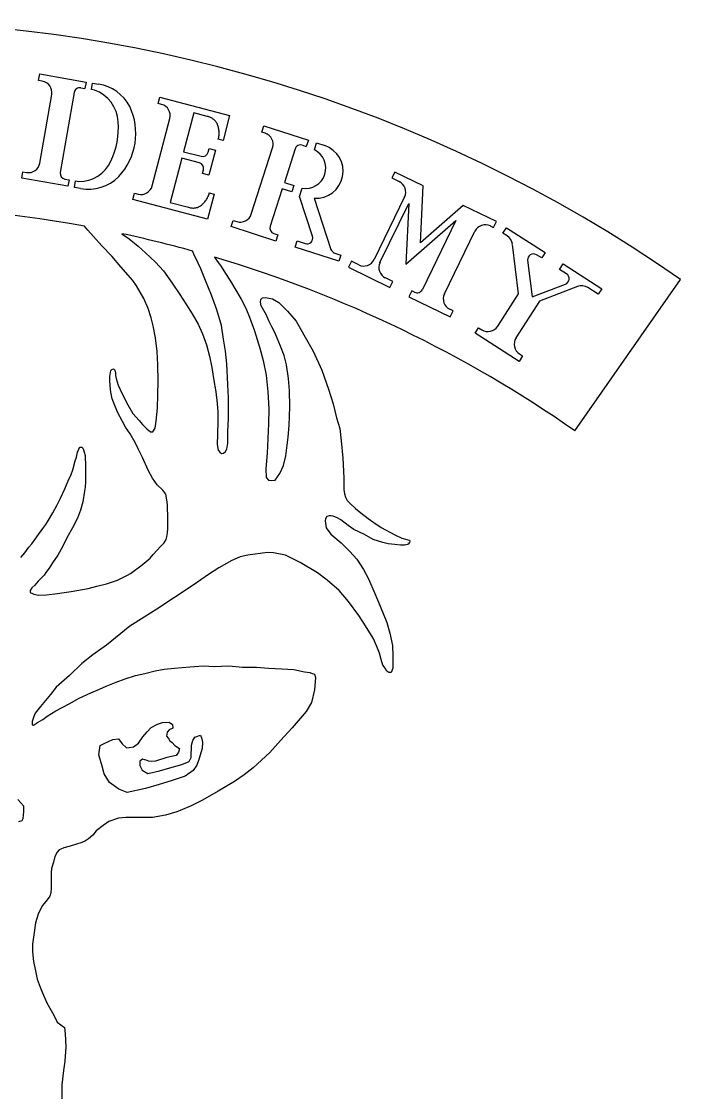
# Model space of a CAD drawing. Header units: inches. Extents: x 26.8 to 63.4, y -8.2 to 32.
# Drawn here: x 49.07 to 63.37, y 8.69 to 32 of the extents above; entities that cross this region are included whole.
import ezdxf

# ---------------------------------------------------------------- set-up
doc = ezdxf.new("R2010")
doc.units = ezdxf.units.IN
doc.header["$MEASUREMENT"] = 0

msp = doc.modelspace()

# ---------------------------------------------------------------- linework, layer by layer
for p, q in [((49.446, 30.723), (49.471, 30.864)), ((49.471, 30.864), (49.471, 30.864)), ((49.471, 30.864), (50.473, 30.69)), ((49.525, 30.71), (49.446, 30.723)), ((50.359, 30.566), (50.449, 30.55)), ((50.473, 30.69), (50.449, 30.55)), ((50.59, 30.526), (50.614, 30.666)), ((50.614, 30.666), (50.743, 30.644)), ((49.472, 28.933), (49.729, 30.421)), ((50.215, 30.464), (49.915, 28.729)), ((50.659, 30.514), (50.59, 30.526)), ((52.036, 30.224), (52.072, 30.361)), ((52.072, 30.361), (52.072, 30.361)), ((52.072, 30.361), (53.587, 29.964)), ((52.113, 30.203), (52.036, 30.224)), ((51.909, 28.437), (52.292, 29.898)), ((52.812, 30.02), (52.591, 29.178)), ((53.102, 29.944), (52.812, 30.02)), ((53.121, 29.939), (53.102, 29.944)), ((53.14, 29.933), (53.121, 29.939)), ((53.157, 29.926), (53.14, 29.933)), ((53.174, 29.919), (53.157, 29.926)), ((53.19, 29.911), (53.174, 29.919)), ((53.206, 29.903), (53.19, 29.911)), ((53.22, 29.894), (53.206, 29.903)), ((53.234, 29.885), (53.22, 29.894)), ((53.247, 29.874), (53.234, 29.885)), ((53.259, 29.864), (53.247, 29.874)), ((53.27, 29.852), (53.259, 29.864)), ((53.281, 29.841), (53.27, 29.852)), ((53.291, 29.828), (53.281, 29.841)), ((53.587, 29.964), (53.445, 29.421)), ((53.3, 29.815), (53.291, 29.828)), ((53.308, 29.801), (53.3, 29.815)), ((53.315, 29.787), (53.308, 29.801)), ((53.324, 29.767), (53.315, 29.787)), ((53.332, 29.747), (53.324, 29.767)), ((53.339, 29.727), (53.332, 29.747)), ((53.344, 29.706), (53.339, 29.727)), ((53.349, 29.686), (53.344, 29.706)), ((53.353, 29.665), (53.349, 29.686)), ((53.356, 29.644), (53.353, 29.665)), ((53.359, 29.623), (53.356, 29.644)), ((53.36, 29.601), (53.359, 29.623)), ((54.284, 29.603), (54.327, 29.738)), ((54.327, 29.738), (54.327, 29.738)), ((54.327, 29.738), (55.296, 29.426)), ((53.342, 29.448), (53.347, 29.47)), ((53.445, 29.421), (53.342, 29.448)), ((53.347, 29.47), (53.351, 29.492)), ((53.351, 29.492), (53.355, 29.515)), ((53.355, 29.515), (53.358, 29.537)), ((53.358, 29.537), (53.359, 29.558)), ((53.359, 29.558), (53.36, 29.58)), ((53.36, 29.58), (53.36, 29.601)), ((54.36, 29.578), (54.284, 29.603)), ((55.296, 29.426), (55.252, 29.291)), ((52.591, 29.178), (52.968, 29.079)), ((53.121, 29.168), (53.142, 29.25)), ((53.28, 29.214), (53.138, 28.67)), ((53.142, 29.25), (53.28, 29.214)), ((54.058, 27.826), (54.521, 29.264)), ((55.008, 29.238), (54.775, 28.513)), ((55.166, 29.319), (55.252, 29.291)), ((55.427, 29.221), (55.474, 29.369)), ((55.474, 29.369), (55.65, 29.312)), ((52.555, 29.04), (52.302, 28.076)), ((52.932, 28.941), (52.555, 29.04)), ((49.08, 28.602), (49.104, 28.743)), ((49.104, 28.743), (49.183, 28.729)), ((53, 28.706), (53.021, 28.788)), ((53.138, 28.67), (53, 28.706)), ((57.172, 28.737), (57.11, 28.609)), ((57.788, 28.436), (57.172, 28.737)), ((50.082, 28.429), (49.08, 28.602)), ((50.017, 28.585), (50.107, 28.569)), ((50.107, 28.569), (50.082, 28.429)), ((50.223, 28.405), (50.247, 28.545)), ((50.247, 28.545), (50.316, 28.533)), ((53.138, 28.67), (53.138, 28.67)), ((54.775, 28.513), (54.98, 28.446)), ((54.98, 28.446), (54.937, 28.311)), ((57.11, 28.609), (57.269, 28.531)), ((50.352, 28.382), (50.223, 28.405)), ((51.49, 28.141), (51.527, 28.279)), ((51.527, 28.279), (51.604, 28.259)), ((53.252, 28.261), (53.109, 27.717)), ((53.119, 28.203), (53.127, 28.223)), ((53.127, 28.223), (53.135, 28.244)), ((53.135, 28.244), (53.142, 28.266)), ((53.142, 28.266), (53.148, 28.288)), ((53.148, 28.288), (53.252, 28.261)), ((54.731, 28.377), (54.469, 27.563)), ((54.937, 28.311), (54.731, 28.377)), ((55.102, 28.211), (55.159, 28.389)), ((55.385, 27.345), (55.102, 28.211)), ((57.726, 27.206), (57.788, 28.436)), ((53.109, 27.717), (51.49, 28.141)), ((52.302, 28.076), (52.696, 27.973)), ((52.888, 27.971), (52.903, 27.976)), ((52.903, 27.976), (52.917, 27.982)), ((52.917, 27.982), (52.931, 27.989)), ((52.931, 27.989), (52.945, 27.997)), ((52.945, 27.997), (52.959, 28.005)), ((52.959, 28.005), (52.976, 28.018)), ((52.976, 28.018), (52.993, 28.032)), ((52.993, 28.032), (53.009, 28.046)), ((53.009, 28.046), (53.024, 28.061)), ((53.024, 28.061), (53.038, 28.077)), ((53.038, 28.077), (53.052, 28.093)), ((53.052, 28.093), (53.065, 28.11)), ((53.065, 28.11), (53.077, 28.127)), ((53.077, 28.127), (53.089, 28.145)), ((53.089, 28.145), (53.099, 28.164)), ((53.099, 28.164), (53.109, 28.183)), ((53.109, 28.183), (53.119, 28.203)), ((55.425, 28.169), (55.786, 27.061)), ((57.384, 28.197), (56.722, 26.839)), ((56.85, 26.777), (57.475, 28.058)), ((57.475, 28.058), (57.408, 26.742)), ((58.657, 28.013), (57.726, 27.206)), ((59.378, 27.662), (58.657, 28.013)), ((52.696, 27.973), (52.715, 27.968)), ((52.715, 27.968), (52.734, 27.964)), ((52.734, 27.964), (52.753, 27.962)), ((52.753, 27.962), (52.771, 27.96)), ((52.771, 27.96), (52.789, 27.958)), ((52.789, 27.958), (52.806, 27.958)), ((52.806, 27.958), (52.823, 27.959)), ((52.823, 27.959), (52.84, 27.96)), ((52.84, 27.96), (52.856, 27.963)), ((52.856, 27.963), (52.872, 27.966)), ((52.872, 27.966), (52.888, 27.971)), ((53.624, 27.554), (53.667, 27.689)), ((54.592, 27.242), (53.624, 27.554)), ((53.667, 27.689), (53.743, 27.665)), ((57.408, 26.742), (58.498, 27.686)), ((58.498, 27.686), (57.769, 26.19)), ((59.243, 27.569), (59.315, 27.533)), ((59.315, 27.533), (59.378, 27.662)), ((59.518, 27.411), (59.595, 27.531)), ((59.595, 27.531), (60.434, 26.994)), ((54.549, 27.405), (54.636, 27.377)), ((54.636, 27.377), (54.592, 27.242)), ((58.248, 26.096), (58.909, 27.453)), ((59.611, 27.351), (59.518, 27.411)), ((55.011, 27.107), (55.055, 27.243)), ((55.959, 26.802), (55.011, 27.107)), ((55.055, 27.243), (55.228, 27.187)), ((59.853, 26.097), (59.725, 27.17)), ((55.867, 26.981), (56.003, 26.937)), ((56.003, 26.937), (55.959, 26.802)), ((56.002, 26.937), (56.003, 26.937)), ((60.053, 26.825), (60.148, 26.029)), ((60.357, 26.874), (60.245, 26.945)), ((60.434, 26.994), (60.357, 26.874)), ((56.229, 26.802), (56.167, 26.674)), ((56.167, 26.674), (57.062, 26.237)), ((56.388, 26.724), (56.229, 26.802)), ((60.745, 26.625), (60.822, 26.745)), ((60.896, 26.528), (60.745, 26.625)), ((60.822, 26.745), (61.661, 26.207)), ((57.125, 26.365), (56.966, 26.443)), ((57.062, 26.237), (57.125, 26.365)), ((61.078, 23.126), (63.368, 26.406)), ((57.539, 26.163), (57.477, 26.035)), ((57.602, 26.133), (57.539, 26.163)), ((60.148, 26.029), (60.873, 26.306)), ((61.136, 26.254), (60.312, 25.94)), ((61.584, 26.087), (61.36, 26.231)), ((61.661, 26.207), (61.584, 26.087)), ((57.477, 26.035), (58.372, 25.599)), ((59.403, 25.394), (59.853, 26.097)), ((60.312, 25.94), (59.8, 25.14)), ((58.435, 25.727), (58.363, 25.762)), ((58.372, 25.599), (58.435, 25.727)), ((58.435, 25.727), (58.434, 25.727)), ((58.913, 25.242), (58.99, 25.362)), ((59.866, 24.631), (58.913, 25.242)), ((58.99, 25.362), (59.058, 25.319)), ((59.943, 24.751), (59.866, 24.631)), ((59.876, 24.795), (59.943, 24.751)), ((59.866, 24.631), (59.866, 24.631))]:
    msp.add_line(p, q)
for points in [[(49.058, 20.382), (49.148, 20.483), (49.236, 20.604), (49.296, 20.678), (49.407, 20.829), (49.538, 21.007), (49.602, 21.097), (49.639, 21.151), (49.752, 21.35), (49.846, 21.519), (49.921, 21.667), (50.015, 21.869), (50.089, 22.044), (50.15, 22.179), (50.19, 22.28), (50.237, 22.475), (50.264, 22.556), (50.291, 22.664), (50.318, 22.725), (50.332, 22.767), (50.345, 22.775), (50.381, 22.772), (50.405, 22.749), (50.421, 22.717), (50.436, 22.666), (50.454, 22.59), (50.462, 22.349), (50.462, 22.19), (50.463, 22.021), (50.457, 21.902), (50.443, 21.816), (50.402, 21.589), (50.352, 21.406), (50.285, 21.231), (50.177, 21.023), (50.06, 20.806), (49.968, 20.623), (49.86, 20.431), (49.743, 20.265), (49.677, 20.148), (49.601, 20.056), (49.568, 19.998), (49.51, 19.94), (49.435, 19.865), (49.36, 19.782), (49.301, 19.723), (49.26, 19.665), (49.26, 19.623), (49.31, 19.598), (49.343, 19.582), (49.441, 19.565), (49.614, 19.569), (49.858, 19.599), (50, 19.619), (50.152, 19.644), (50.521, 19.71), (50.708, 19.76), (50.92, 19.811), (51.155, 19.888), (51.372, 19.994), (51.441, 20.029), (51.693, 20.223), (51.868, 20.366), (51.931, 20.447), (52.096, 20.622), (52.165, 20.695), (52.213, 20.767), (52.229, 20.826), (52.237, 20.872), (52.24, 20.913), (52.246, 21.006), (52.248, 21.069), (52.25, 21.214), (52.25, 21.307), (52.243, 21.427), (52.241, 21.524), (52.225, 21.633), (52.204, 21.755), (52.139, 21.837), (52.02, 21.956), (51.917, 22.099), (51.819, 22.271), (51.696, 22.55), (51.606, 22.734), (51.536, 22.871), (51.43, 23.063), (51.331, 23.207), (51.263, 23.331), (51.155, 23.532), (51.042, 23.823), (51.013, 23.966), (50.998, 24.103), (50.992, 24.223), (50.992, 24.304), (51.001, 24.391), (51.01, 24.435), (51.033, 24.458), (51.071, 24.467), (51.097, 24.441), (51.113, 24.389), (51.113, 24.326), (51.13, 24.259), (51.172, 24.114), (51.249, 23.942), (51.378, 23.692), (51.49, 23.503), (51.629, 23.351), (51.698, 23.262), (51.793, 23.166), (51.872, 23.105), (51.919, 23.103), (51.972, 23.187), (51.994, 23.337), (52.021, 23.619), (52.034, 23.91), (52.039, 24.202), (52.03, 24.559), (52.016, 24.848), (51.981, 25.144), (51.932, 25.4), (51.888, 25.577), (51.818, 25.78), (51.724, 25.997), (51.649, 26.134), (51.565, 26.267), (51.486, 26.386), (51.384, 26.505), (51.225, 26.679), (51.031, 26.913), (50.819, 27.135), (50.633, 27.343), (50.514, 27.475), (50.441, 27.562)], [(51.25, 27.401), (51.408, 27.288), (51.606, 27.134), (51.763, 26.986), (51.978, 26.78), (52.153, 26.592), (52.342, 26.327), (52.508, 26.081), (52.638, 25.877), (52.773, 25.666), (52.903, 25.437), (52.997, 25.231), (53.087, 24.994), (53.15, 24.743), (53.199, 24.499), (53.239, 24.262), (53.289, 23.975), (53.319, 23.717), (53.333, 23.538), (53.331, 23.301), (53.327, 23.09), (53.325, 22.993), (53.319, 22.885), (53.319, 22.84), (53.323, 22.787), (53.339, 22.709), (53.373, 22.662), (53.409, 22.636), (53.459, 22.639), (53.501, 22.677), (53.525, 22.728), (53.548, 22.855), (53.553, 23.113), (53.562, 23.394), (53.562, 23.638), (53.562, 23.844), (53.548, 24.134), (53.53, 24.577), (53.497, 24.854), (53.459, 25.116), (53.412, 25.407), (53.314, 25.75), (53.196, 26.071), (53.065, 26.389), (52.966, 26.642), (52.905, 26.764), (52.811, 26.956), (52.784, 27.026)], [(53.259, 26.89), (53.307, 26.828), (53.404, 26.693), (53.5, 26.539), (53.61, 26.371), (53.726, 26.178), (53.842, 25.979), (53.913, 25.843), (53.951, 25.747), (54.022, 25.592), (54.125, 25.296), (54.242, 24.92), (54.319, 24.649), (54.384, 24.334), (54.416, 23.973), (54.442, 23.6), (54.435, 23.278), (54.409, 22.8), (54.403, 22.645), (54.377, 22.304), (54.384, 22.117), (54.435, 22.053), (54.5, 22.046), (54.577, 22.053), (54.68, 22.201), (54.757, 22.375), (54.809, 22.581), (54.861, 22.986), (54.88, 23.244), (54.893, 23.643), (54.886, 24.004), (54.867, 24.264), (54.822, 24.56), (54.77, 24.76), (54.693, 24.959), (54.616, 25.133), (54.571, 25.256), (54.506, 25.378), (54.442, 25.513), (54.388, 25.631), (54.333, 25.736), (54.274, 25.837), (54.256, 25.918), (54.266, 25.971), (54.298, 26.01), (54.364, 26.018), (54.52, 25.985), (54.653, 25.907), (54.842, 25.718), (55.031, 25.507), (55.198, 25.208), (55.398, 24.852), (55.587, 24.441), (55.731, 24.03), (55.831, 23.708), (55.909, 23.409), (55.976, 23.175), (56.009, 22.909), (56.042, 22.531), (56.057, 22.251), (56.065, 22.096), (56.069, 21.979), (56.069, 21.856), (56.082, 21.763), (56.101, 21.688), (56.139, 21.616), (56.204, 21.553), (56.317, 21.441), (56.433, 21.35), (56.596, 21.228), (56.718, 21.137), (56.875, 21.03), (57.173, 20.87), (57.326, 20.795), (57.43, 20.766), (57.492, 20.754), (57.495, 20.735), (57.489, 20.701), (57.464, 20.669), (57.438, 20.658), (57.381, 20.645), (57.298, 20.645), (57.17, 20.658), (57.029, 20.677), (56.914, 20.703), (56.704, 20.773), (56.512, 20.875), (56.282, 20.984), (56.161, 21.073), (56.001, 21.194), (55.919, 21.239), (55.834, 21.274), (55.78, 21.284), (55.744, 21.281), (55.697, 21.269), (55.67, 21.218), (55.66, 21.171), (55.685, 21.023), (55.783, 20.887), (56.008, 20.696), (56.198, 20.506), (56.347, 20.345), (56.495, 20.116), (56.601, 19.917), (56.737, 19.596), (56.856, 19.321), (57, 18.969), (57.064, 18.739), (57.119, 18.471), (57.132, 18.244), (57.132, 18.086), (57.132, 17.982), (57.091, 17.886), (57.043, 17.886), (56.995, 17.914), (56.96, 17.976), (56.912, 18.044), (56.878, 18.168), (56.836, 18.306), (56.781, 18.45), (56.699, 18.629), (56.605, 18.78), (56.487, 18.974), (56.392, 19.125), (56.168, 19.424), (55.962, 19.667), (55.706, 19.886), (55.494, 20.048), (55.122, 20.272), (54.797, 20.428), (54.542, 20.478), (54.411, 20.49), (53.98, 20.428), (53.818, 20.397), (53.637, 20.316), (53.518, 20.247), (53.356, 20.154), (53.132, 20.01), (52.801, 19.779), (52.007, 19.26), (51.737, 19.088), (51.421, 18.891), (50.917, 18.478), (50.62, 18.271), (50.385, 18.082), (50.115, 17.821), (49.827, 17.569), (49.701, 17.407), (49.485, 17.146), (49.368, 17.002), (49.34, 16.93), (49.304, 16.822), (49.304, 16.75), (49.331, 16.741), (49.422, 16.804), (49.539, 16.867), (49.629, 16.939), (49.818, 17.056), (50.106, 17.209), (50.322, 17.326), (50.575, 17.443), (50.764, 17.524), (50.908, 17.587), (51.124, 17.677), (51.322, 17.749), (51.547, 17.821), (51.746, 17.866), (51.971, 17.92), (52.169, 17.956), (52.394, 17.983), (52.727, 18.01), (53.025, 18.028), (53.25, 18.019), (53.574, 18.028), (53.871, 18.001), (54.169, 18.001), (54.43, 17.983), (54.718, 17.965), (54.979, 17.947), (55.214, 17.902), (55.331, 17.884), (55.376, 17.866), (55.43, 17.848), (55.448, 17.776), (55.43, 17.506), (55.367, 17.236), (55.25, 17.038), (54.943, 16.684), (54.691, 16.413), (54.457, 16.152), (54.096, 15.819), (53.907, 15.666), (53.691, 15.522), (53.34, 15.315), (52.997, 15.117), (52.754, 14.991), (52.514, 14.895), (52.444, 14.865), (52.195, 14.79), (51.915, 14.74), (51.735, 14.74), (51.531, 14.74), (51.336, 14.74), (51.176, 14.73), (50.966, 14.655), (50.842, 14.57), (50.692, 14.455), (50.622, 14.361), (50.527, 14.275), (50.465, 14.234), (50.382, 14.196), (50.248, 14.155), (50.127, 14.12), (49.993, 14.082), (49.927, 14.058), (49.893, 14.04), (49.848, 13.988), (49.8, 13.895), (49.765, 13.775), (49.725, 13.636), (49.718, 13.539), (49.718, 13.443), (49.718, 13.332), (49.718, 13.208), (49.711, 13.111), (49.69, 13.032), (49.652, 12.982), (49.599, 12.918), (49.521, 12.823), (49.433, 12.648), (49.375, 12.454), (49.346, 12.25), (49.316, 11.997), (49.316, 11.831), (49.336, 11.617), (49.386, 11.381), (49.412, 11.239), (49.479, 11.063), (49.529, 10.937), (49.626, 10.725), (49.685, 10.608), (49.777, 10.453), (49.848, 10.302), (50.004, 10.188), (50.019, 10.052), (50.034, 9.765), (50.016, 9.457), (49.984, 9.254), (49.951, 8.947), (49.951, 8.794), (49.947, 8.638)], [(49.019, 14.652), (49.091, 14.675), (49.108, 14.723), (49.126, 14.866), (49.126, 14.986), (48.995, 15.135)]]:
    msp.add_lwpolyline(points)
msp.add_lwpolyline([(51.798, 15.976), (51.701, 16.005), (51.64, 15.964), (51.643, 15.868), (51.688, 15.767), (51.813, 15.698), (52.064, 15.753), (52.288, 15.817), (52.549, 15.892), (52.709, 15.954), (52.757, 16.04), (52.762, 16.308), (52.788, 16.412), (52.833, 16.482), (52.958, 16.525), (52.989, 16.445), (53.001, 16.376), (52.992, 16.236), (52.923, 15.999), (52.878, 15.873), (52.797, 15.761), (52.622, 15.638), (52.32, 15.536), (52.06, 15.454), (51.761, 15.369), (51.366, 15.28), (51.183, 15.357), (50.98, 15.501), (50.87, 15.687), (50.824, 15.852), (50.753, 16.098), (50.777, 16.299), (50.868, 16.349), (51.053, 16.434), (51.179, 16.446), (51.258, 16.339), (51.355, 16.254), (51.41, 16.261), (51.504, 16.272), (51.61, 16.351), (51.707, 16.491), (51.798, 16.598), (51.884, 16.695), (52.025, 16.768), (52.129, 16.798), (52.28, 16.808), (52.351, 16.756), (52.357, 16.677), (52.28, 16.639), (52.236, 16.594), (52.22, 16.508), (52.259, 16.455), (52.289, 16.407), (52.341, 16.366), (52.4, 16.302), (52.498, 16.241), (52.482, 16.155), (52.43, 16.084), (52.224, 16.041), (51.979, 15.964), (51.889, 15.953), (51.831, 15.961)], close=True)
for centre, radius, start, end in [((45.577, 0.925), 31.077, 55.0766, 127.1536), ((49.483, 30.463), 0.25, 350.1908, 80.1908), ((50.338, 30.442), 0.125, 80.1908, 170.1908), ((50.601, 29.727), 0.927, 27.8671, 81.1749), ((50.416, 29.802), 0.752, 1.9346, 71.1981), ((50.192, 29.576), 1.361, 316.664, 25.461), ((52.05, 29.962), 0.25, 345.3175, 75.3175), ((49.563, 29.68), 1.612, 334.0041, 5.2382), ((54.283, 29.34), 0.25, 342.146, 72.146), ((53, 29.2), 0.125, 255.3175, 345.3175), ((55.127, 29.2), 0.125, 72.146, 162.146), ((55.232, 28.824), 0.442, 260.4838, 63.8081), ((55.462, 28.755), 0.588, 266.3433, 71.3715), ((49.225, 28.975), 0.25, 260.1908, 350.1908), ((50.327, 29.285), 0.752, 269.1835, 335.5638), ((52.901, 28.82), 0.125, 345.3175, 75.3175), ((50.038, 28.708), 0.125, 170.1908, 260.1908), ((50.527, 29.281), 0.916, 259.033, 315.7105), ((57.159, 28.306), 0.25, 334.0135, 64.0135), ((51.667, 28.501), 0.25, 255.3175, 345.3175), ((45.577, 0.925), 27.077, 79.6521, 101.8377), ((53.82, 27.903), 0.25, 252.146, 342.146), ((54.588, 27.524), 0.125, 162.146, 252.146), ((59.134, 27.344), 0.25, 64.0135, 154.0135), ((45.577, 0.925), 27.077, 74.5656, 77.9077), ((55.266, 27.306), 0.125, 252.146, 18.0916), ((59.476, 27.141), 0.25, 6.8318, 57.3557), ((55.905, 27.1), 0.125, 198.0916, 252.146), ((45.577, 0.925), 27.077, 55.0766, 73.5184), ((56.498, 26.949), 0.25, 244.0135, 334.0135), ((60.177, 26.84), 0.125, 57.3557, 186.8318), ((57.075, 26.667), 0.25, 154.0135, 244.0135), ((60.828, 26.423), 0.125, 290.8944, 57.3557), ((57.656, 26.245), 0.125, 244.0135, 334.0135), ((61.225, 26.02), 0.25, 57.3557, 110.8944), ((58.472, 25.986), 0.25, 154.0135, 244.0135), ((59.192, 25.529), 0.25, 237.3557, 327.3557), ((60.011, 25.005), 0.25, 147.3557, 237.3557)]:
    msp.add_arc(centre, radius, start, end)

doc.saveas('drawing.dxf')
